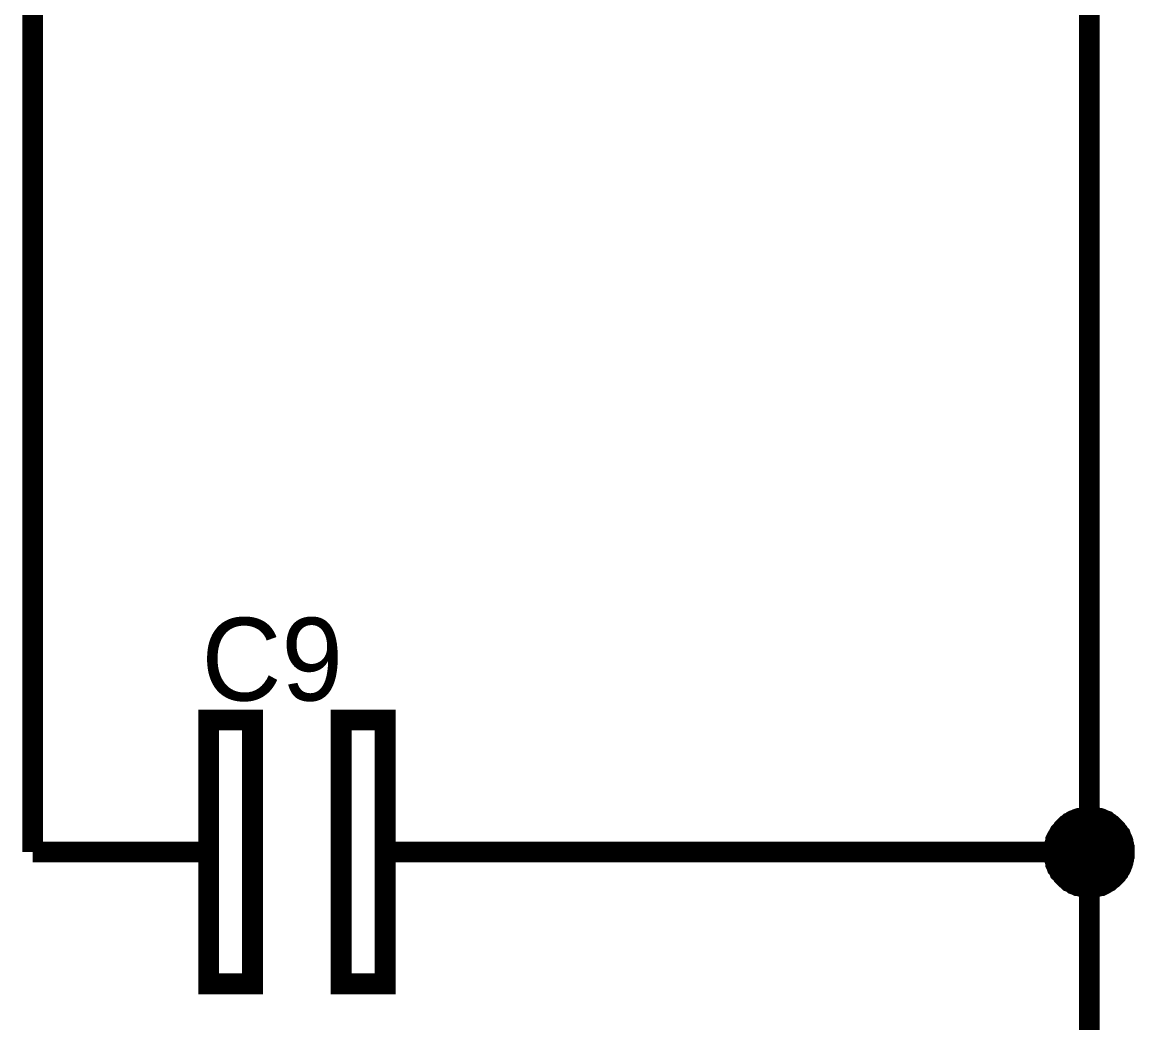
# Model space of a CAD drawing. Header units: inches. Extents: x 0 to 15, y 0 to 9.5.
# Drawn here: x 10.593 to 11.225, y 6.503 to 7.071 of the extents above; entities that cross this region are included whole.
import ezdxf

# ---------------------------------------------------------------- set-up
doc = ezdxf.new("R2010")
doc.units = ezdxf.units.IN
doc.header["$MEASUREMENT"] = 0
doc.layers.add('Sheet', color=255, linetype='Continuous')

msp = doc.modelspace()

# ---------------------------------------------------------------- linework, layer by layer
at = {"layer": 'Sheet'}
for points in [[(10.59918, 6.59991, 0.0118, 0.0118, 0), (10.59918, 7.19991, 0.0118, 0.0118, 0)], [(11.19898, 6.3998, 0.0118, 0.0118, 0), (11.19898, 7.09966, 0.0118, 0.0118, 0)], [(11.17879, 6.59991, 0.0118, 0.0118, 0), (11.17879, 6.60102, 0.0118, 0.0118, 0), (11.17879, 6.60212, 0.0118, 0.0118, 0), (11.17916, 6.60285, 0.0118, 0.0118, 0), (11.17916, 6.60395, 0.0118, 0.0118, 0), (11.17952, 6.60506, 0.0118, 0.0118, 0), (11.17989, 6.60579, 0.0118, 0.0118, 0), (11.17989, 6.60689, 0.0118, 0.0118, 0), (11.18026, 6.60763, 0.0118, 0.0118, 0), (11.18062, 6.60836, 0.0118, 0.0118, 0), (11.18136, 6.60946, 0.0118, 0.0118, 0), (11.18172, 6.6102, 0.0118, 0.0118, 0), (11.18209, 6.61093, 0.0118, 0.0118, 0), (11.18283, 6.61167, 0.0118, 0.0118, 0), (11.18356, 6.6124, 0.0118, 0.0118, 0), (11.18393, 6.61313, 0.0118, 0.0118, 0), (11.18466, 6.61387, 0.0118, 0.0118, 0), (11.1854, 6.6146, 0.0118, 0.0118, 0), (11.18613, 6.61534, 0.0118, 0.0118, 0), (11.18686, 6.6157, 0.0118, 0.0118, 0), (11.1876, 6.61644, 0.0118, 0.0118, 0), (11.1887, 6.61681, 0.0118, 0.0118, 0), (11.18943, 6.61754, 0.0118, 0.0118, 0), (11.19017, 6.61791, 0.0118, 0.0118, 0), (11.19127, 6.61827, 0.0118, 0.0118, 0), (11.192, 6.61864, 0.0118, 0.0118, 0), (11.1931, 6.61901, 0.0118, 0.0118, 0), (11.19384, 6.61901, 0.0118, 0.0118, 0), (11.19494, 6.61938, 0.0118, 0.0118, 0), (11.19604, 6.61938, 0.0118, 0.0118, 0), (11.19677, 6.61974, 0.0118, 0.0118, 0), (11.19788, 6.61974, 0.0118, 0.0118, 0), (11.19898, 6.61974, 0.0118, 0.0118, 0)], [(11.17879, 6.59991, 0.0118, 0.0118, 0), (11.17879, 6.60102, 0.0118, 0.0118, 0), (11.17879, 6.60212, 0.0118, 0.0118, 0), (11.17916, 6.60285, 0.0118, 0.0118, 0), (11.17916, 6.60395, 0.0118, 0.0118, 0), (11.17952, 6.60506, 0.0118, 0.0118, 0), (11.17989, 6.60579, 0.0118, 0.0118, 0), (11.17989, 6.60689, 0.0118, 0.0118, 0), (11.18026, 6.60763, 0.0118, 0.0118, 0), (11.18062, 6.60836, 0.0118, 0.0118, 0), (11.18136, 6.60946, 0.0118, 0.0118, 0), (11.18172, 6.6102, 0.0118, 0.0118, 0), (11.18209, 6.61093, 0.0118, 0.0118, 0), (11.18283, 6.61167, 0.0118, 0.0118, 0), (11.18356, 6.6124, 0.0118, 0.0118, 0), (11.18393, 6.61313, 0.0118, 0.0118, 0), (11.18466, 6.61387, 0.0118, 0.0118, 0), (11.1854, 6.6146, 0.0118, 0.0118, 0), (11.18613, 6.61534, 0.0118, 0.0118, 0), (11.18686, 6.6157, 0.0118, 0.0118, 0), (11.1876, 6.61644, 0.0118, 0.0118, 0), (11.1887, 6.61681, 0.0118, 0.0118, 0), (11.18943, 6.61754, 0.0118, 0.0118, 0), (11.19017, 6.61791, 0.0118, 0.0118, 0), (11.19127, 6.61827, 0.0118, 0.0118, 0), (11.192, 6.61864, 0.0118, 0.0118, 0), (11.1931, 6.61901, 0.0118, 0.0118, 0), (11.19384, 6.61901, 0.0118, 0.0118, 0), (11.19494, 6.61938, 0.0118, 0.0118, 0), (11.19604, 6.61938, 0.0118, 0.0118, 0), (11.19677, 6.61974, 0.0118, 0.0118, 0), (11.19788, 6.61974, 0.0118, 0.0118, 0), (11.19898, 6.61974, 0.0118, 0.0118, 0)], [(11.19898, 6.61974, 0.0118, 0.0118, 0), (11.19898, 6.61974, 0.0118, 0.0118, 0)], [(11.19898, 6.61974, 0.0118, 0.0118, 0), (11.20008, 6.61974, 0.0118, 0.0118, 0), (11.20118, 6.61974, 0.0118, 0.0118, 0), (11.20191, 6.61938, 0.0118, 0.0118, 0), (11.20301, 6.61938, 0.0118, 0.0118, 0), (11.20412, 6.61901, 0.0118, 0.0118, 0), (11.20485, 6.61901, 0.0118, 0.0118, 0), (11.20595, 6.61864, 0.0118, 0.0118, 0), (11.20669, 6.61827, 0.0118, 0.0118, 0), (11.20742, 6.61791, 0.0118, 0.0118, 0), (11.20852, 6.61754, 0.0118, 0.0118, 0), (11.20926, 6.61681, 0.0118, 0.0118, 0), (11.20999, 6.61644, 0.0118, 0.0118, 0), (11.21072, 6.6157, 0.0118, 0.0118, 0), (11.21146, 6.61534, 0.0118, 0.0118, 0), (11.21219, 6.6146, 0.0118, 0.0118, 0), (11.21293, 6.61387, 0.0118, 0.0118, 0), (11.21366, 6.61313, 0.0118, 0.0118, 0), (11.21439, 6.6124, 0.0118, 0.0118, 0), (11.21476, 6.61167, 0.0118, 0.0118, 0), (11.2155, 6.61093, 0.0118, 0.0118, 0), (11.21586, 6.6102, 0.0118, 0.0118, 0), (11.2166, 6.60946, 0.0118, 0.0118, 0), (11.21696, 6.60836, 0.0118, 0.0118, 0), (11.21733, 6.60763, 0.0118, 0.0118, 0), (11.2177, 6.60689, 0.0118, 0.0118, 0), (11.21806, 6.60579, 0.0118, 0.0118, 0), (11.21806, 6.60506, 0.0118, 0.0118, 0), (11.21843, 6.60395, 0.0118, 0.0118, 0), (11.21843, 6.60285, 0.0118, 0.0118, 0), (11.2188, 6.60212, 0.0118, 0.0118, 0), (11.2188, 6.60102, 0.0118, 0.0118, 0), (11.2188, 6.59991, 0.0118, 0.0118, 0)], [(11.19898, 6.61974, 0.0118, 0.0118, 0), (11.19898, 6.61974, 0.0118, 0.0118, 0)], [(11.19898, 6.61974, 0.0118, 0.0118, 0), (11.20008, 6.61974, 0.0118, 0.0118, 0), (11.20118, 6.61974, 0.0118, 0.0118, 0), (11.20191, 6.61938, 0.0118, 0.0118, 0), (11.20301, 6.61938, 0.0118, 0.0118, 0), (11.20412, 6.61901, 0.0118, 0.0118, 0), (11.20485, 6.61901, 0.0118, 0.0118, 0), (11.20595, 6.61864, 0.0118, 0.0118, 0), (11.20669, 6.61827, 0.0118, 0.0118, 0), (11.20742, 6.61791, 0.0118, 0.0118, 0), (11.20852, 6.61754, 0.0118, 0.0118, 0), (11.20926, 6.61681, 0.0118, 0.0118, 0), (11.20999, 6.61644, 0.0118, 0.0118, 0), (11.21072, 6.6157, 0.0118, 0.0118, 0), (11.21146, 6.61534, 0.0118, 0.0118, 0), (11.21219, 6.6146, 0.0118, 0.0118, 0), (11.21293, 6.61387, 0.0118, 0.0118, 0), (11.21366, 6.61313, 0.0118, 0.0118, 0), (11.21439, 6.6124, 0.0118, 0.0118, 0), (11.21476, 6.61167, 0.0118, 0.0118, 0), (11.2155, 6.61093, 0.0118, 0.0118, 0), (11.21586, 6.6102, 0.0118, 0.0118, 0), (11.2166, 6.60946, 0.0118, 0.0118, 0), (11.21696, 6.60836, 0.0118, 0.0118, 0), (11.21733, 6.60763, 0.0118, 0.0118, 0), (11.2177, 6.60689, 0.0118, 0.0118, 0), (11.21806, 6.60579, 0.0118, 0.0118, 0), (11.21806, 6.60506, 0.0118, 0.0118, 0), (11.21843, 6.60395, 0.0118, 0.0118, 0), (11.21843, 6.60285, 0.0118, 0.0118, 0), (11.2188, 6.60212, 0.0118, 0.0118, 0), (11.2188, 6.60102, 0.0118, 0.0118, 0), (11.2188, 6.59991, 0.0118, 0.0118, 0)], [(11.17879, 6.59991, 0.0039, 0.0039, 0), (11.17879, 6.60102, 0.0039, 0.0039, 0), (11.17879, 6.60212, 0.0039, 0.0039, 0), (11.17916, 6.60285, 0.0039, 0.0039, 0), (11.17916, 6.60395, 0.0039, 0.0039, 0), (11.17952, 6.60506, 0.0039, 0.0039, 0), (11.17989, 6.60579, 0.0039, 0.0039, 0), (11.17989, 6.60689, 0.0039, 0.0039, 0), (11.18026, 6.60763, 0.0039, 0.0039, 0), (11.18062, 6.60836, 0.0039, 0.0039, 0), (11.18136, 6.60946, 0.0039, 0.0039, 0), (11.18172, 6.6102, 0.0039, 0.0039, 0), (11.18209, 6.61093, 0.0039, 0.0039, 0), (11.18283, 6.61167, 0.0039, 0.0039, 0), (11.18356, 6.6124, 0.0039, 0.0039, 0), (11.18393, 6.61313, 0.0039, 0.0039, 0), (11.18466, 6.61387, 0.0039, 0.0039, 0), (11.1854, 6.6146, 0.0039, 0.0039, 0), (11.18613, 6.61534, 0.0039, 0.0039, 0), (11.18686, 6.6157, 0.0039, 0.0039, 0), (11.1876, 6.61644, 0.0039, 0.0039, 0), (11.1887, 6.61681, 0.0039, 0.0039, 0), (11.18943, 6.61754, 0.0039, 0.0039, 0), (11.19017, 6.61791, 0.0039, 0.0039, 0), (11.19127, 6.61827, 0.0039, 0.0039, 0), (11.192, 6.61864, 0.0039, 0.0039, 0), (11.1931, 6.61901, 0.0039, 0.0039, 0), (11.19384, 6.61901, 0.0039, 0.0039, 0), (11.19494, 6.61938, 0.0039, 0.0039, 0), (11.19604, 6.61938, 0.0039, 0.0039, 0), (11.19677, 6.61974, 0.0039, 0.0039, 0), (11.19788, 6.61974, 0.0039, 0.0039, 0), (11.19898, 6.61974, 0.0039, 0.0039, 0)], [(11.17879, 6.59991, 0.0039, 0.0039, 0), (11.17879, 6.60102, 0.0039, 0.0039, 0), (11.17879, 6.60212, 0.0039, 0.0039, 0), (11.17916, 6.60285, 0.0039, 0.0039, 0), (11.17916, 6.60395, 0.0039, 0.0039, 0), (11.17952, 6.60506, 0.0039, 0.0039, 0), (11.17989, 6.60579, 0.0039, 0.0039, 0), (11.17989, 6.60689, 0.0039, 0.0039, 0), (11.18026, 6.60763, 0.0039, 0.0039, 0), (11.18062, 6.60836, 0.0039, 0.0039, 0), (11.18136, 6.60946, 0.0039, 0.0039, 0), (11.18172, 6.6102, 0.0039, 0.0039, 0), (11.18209, 6.61093, 0.0039, 0.0039, 0), (11.18283, 6.61167, 0.0039, 0.0039, 0), (11.18356, 6.6124, 0.0039, 0.0039, 0), (11.18393, 6.61313, 0.0039, 0.0039, 0), (11.18466, 6.61387, 0.0039, 0.0039, 0), (11.1854, 6.6146, 0.0039, 0.0039, 0), (11.18613, 6.61534, 0.0039, 0.0039, 0), (11.18686, 6.6157, 0.0039, 0.0039, 0), (11.1876, 6.61644, 0.0039, 0.0039, 0), (11.1887, 6.61681, 0.0039, 0.0039, 0), (11.18943, 6.61754, 0.0039, 0.0039, 0), (11.19017, 6.61791, 0.0039, 0.0039, 0), (11.19127, 6.61827, 0.0039, 0.0039, 0), (11.192, 6.61864, 0.0039, 0.0039, 0), (11.1931, 6.61901, 0.0039, 0.0039, 0), (11.19384, 6.61901, 0.0039, 0.0039, 0), (11.19494, 6.61938, 0.0039, 0.0039, 0), (11.19604, 6.61938, 0.0039, 0.0039, 0), (11.19677, 6.61974, 0.0039, 0.0039, 0), (11.19788, 6.61974, 0.0039, 0.0039, 0), (11.19898, 6.61974, 0.0039, 0.0039, 0)], [(11.19898, 6.61974, 0.0039, 0.0039, 0), (11.19898, 6.61974, 0.0039, 0.0039, 0)], [(11.19898, 6.61974, 0.0039, 0.0039, 0), (11.20008, 6.61974, 0.0039, 0.0039, 0), (11.20118, 6.61974, 0.0039, 0.0039, 0), (11.20191, 6.61938, 0.0039, 0.0039, 0), (11.20301, 6.61938, 0.0039, 0.0039, 0), (11.20412, 6.61901, 0.0039, 0.0039, 0), (11.20485, 6.61901, 0.0039, 0.0039, 0), (11.20595, 6.61864, 0.0039, 0.0039, 0), (11.20669, 6.61827, 0.0039, 0.0039, 0), (11.20742, 6.61791, 0.0039, 0.0039, 0), (11.20852, 6.61754, 0.0039, 0.0039, 0), (11.20926, 6.61681, 0.0039, 0.0039, 0), (11.20999, 6.61644, 0.0039, 0.0039, 0), (11.21072, 6.6157, 0.0039, 0.0039, 0), (11.21146, 6.61534, 0.0039, 0.0039, 0), (11.21219, 6.6146, 0.0039, 0.0039, 0), (11.21293, 6.61387, 0.0039, 0.0039, 0), (11.21366, 6.61313, 0.0039, 0.0039, 0), (11.21439, 6.6124, 0.0039, 0.0039, 0), (11.21476, 6.61167, 0.0039, 0.0039, 0), (11.2155, 6.61093, 0.0039, 0.0039, 0), (11.21586, 6.6102, 0.0039, 0.0039, 0), (11.2166, 6.60946, 0.0039, 0.0039, 0), (11.21696, 6.60836, 0.0039, 0.0039, 0), (11.21733, 6.60763, 0.0039, 0.0039, 0), (11.2177, 6.60689, 0.0039, 0.0039, 0), (11.21806, 6.60579, 0.0039, 0.0039, 0), (11.21806, 6.60506, 0.0039, 0.0039, 0), (11.21843, 6.60395, 0.0039, 0.0039, 0), (11.21843, 6.60285, 0.0039, 0.0039, 0), (11.2188, 6.60212, 0.0039, 0.0039, 0), (11.2188, 6.60102, 0.0039, 0.0039, 0), (11.2188, 6.59991, 0.0039, 0.0039, 0)], [(11.19898, 6.61974, 0.0039, 0.0039, 0), (11.19898, 6.61974, 0.0039, 0.0039, 0)], [(11.19898, 6.61974, 0.0039, 0.0039, 0), (11.20008, 6.61974, 0.0039, 0.0039, 0), (11.20118, 6.61974, 0.0039, 0.0039, 0), (11.20191, 6.61938, 0.0039, 0.0039, 0), (11.20301, 6.61938, 0.0039, 0.0039, 0), (11.20412, 6.61901, 0.0039, 0.0039, 0), (11.20485, 6.61901, 0.0039, 0.0039, 0), (11.20595, 6.61864, 0.0039, 0.0039, 0), (11.20669, 6.61827, 0.0039, 0.0039, 0), (11.20742, 6.61791, 0.0039, 0.0039, 0), (11.20852, 6.61754, 0.0039, 0.0039, 0), (11.20926, 6.61681, 0.0039, 0.0039, 0), (11.20999, 6.61644, 0.0039, 0.0039, 0), (11.21072, 6.6157, 0.0039, 0.0039, 0), (11.21146, 6.61534, 0.0039, 0.0039, 0), (11.21219, 6.6146, 0.0039, 0.0039, 0), (11.21293, 6.61387, 0.0039, 0.0039, 0), (11.21366, 6.61313, 0.0039, 0.0039, 0), (11.21439, 6.6124, 0.0039, 0.0039, 0), (11.21476, 6.61167, 0.0039, 0.0039, 0), (11.2155, 6.61093, 0.0039, 0.0039, 0), (11.21586, 6.6102, 0.0039, 0.0039, 0), (11.2166, 6.60946, 0.0039, 0.0039, 0), (11.21696, 6.60836, 0.0039, 0.0039, 0), (11.21733, 6.60763, 0.0039, 0.0039, 0), (11.2177, 6.60689, 0.0039, 0.0039, 0), (11.21806, 6.60579, 0.0039, 0.0039, 0), (11.21806, 6.60506, 0.0039, 0.0039, 0), (11.21843, 6.60395, 0.0039, 0.0039, 0), (11.21843, 6.60285, 0.0039, 0.0039, 0), (11.2188, 6.60212, 0.0039, 0.0039, 0), (11.2188, 6.60102, 0.0039, 0.0039, 0), (11.2188, 6.59991, 0.0039, 0.0039, 0)], [(10.69903, 6.59991, 0.0118, 0.0118, 0), (10.59918, 6.59991, 0.0118, 0.0118, 0)], [(10.79924, 6.59991, 0.0118, 0.0118, 0), (10.89908, 6.59991, 0.0118, 0.0118, 0)], [(10.89908, 6.59991, 0.0118, 0.0118, 0), (11.19898, 6.59991, 0.0118, 0.0118, 0)], [(11.19898, 6.57972, 0.0118, 0.0118, 0), (11.19788, 6.57972, 0.0118, 0.0118, 0), (11.19677, 6.57972, 0.0118, 0.0118, 0), (11.19604, 6.58009, 0.0118, 0.0118, 0), (11.19494, 6.58009, 0.0118, 0.0118, 0), (11.19384, 6.58045, 0.0118, 0.0118, 0), (11.1931, 6.58082, 0.0118, 0.0118, 0), (11.192, 6.58082, 0.0118, 0.0118, 0), (11.19127, 6.58119, 0.0118, 0.0118, 0), (11.19017, 6.58156, 0.0118, 0.0118, 0), (11.18943, 6.58229, 0.0118, 0.0118, 0), (11.1887, 6.58266, 0.0118, 0.0118, 0), (11.1876, 6.58302, 0.0118, 0.0118, 0), (11.18686, 6.58376, 0.0118, 0.0118, 0), (11.18613, 6.58449, 0.0118, 0.0118, 0), (11.1854, 6.58486, 0.0118, 0.0118, 0), (11.18466, 6.58559, 0.0118, 0.0118, 0), (11.18393, 6.58633, 0.0118, 0.0118, 0), (11.18356, 6.58706, 0.0118, 0.0118, 0), (11.18283, 6.5878, 0.0118, 0.0118, 0), (11.18209, 6.58853, 0.0118, 0.0118, 0), (11.18172, 6.58963, 0.0118, 0.0118, 0), (11.18136, 6.59037, 0.0118, 0.0118, 0), (11.18062, 6.5911, 0.0118, 0.0118, 0), (11.18026, 6.5922, 0.0118, 0.0118, 0), (11.17989, 6.59294, 0.0118, 0.0118, 0), (11.17989, 6.59404, 0.0118, 0.0118, 0), (11.17952, 6.59477, 0.0118, 0.0118, 0), (11.17916, 6.59588, 0.0118, 0.0118, 0), (11.17916, 6.59698, 0.0118, 0.0118, 0), (11.17879, 6.59771, 0.0118, 0.0118, 0), (11.17879, 6.59881, 0.0118, 0.0118, 0), (11.17879, 6.59991, 0.0118, 0.0118, 0)], [(11.17879, 6.59991, 0.0118, 0.0118, 0), (11.17879, 6.59991, 0.0118, 0.0118, 0)], [(11.19898, 6.57972, 0.0118, 0.0118, 0), (11.19788, 6.57972, 0.0118, 0.0118, 0), (11.19677, 6.57972, 0.0118, 0.0118, 0), (11.19604, 6.58009, 0.0118, 0.0118, 0), (11.19494, 6.58009, 0.0118, 0.0118, 0), (11.19384, 6.58045, 0.0118, 0.0118, 0), (11.1931, 6.58082, 0.0118, 0.0118, 0), (11.192, 6.58082, 0.0118, 0.0118, 0), (11.19127, 6.58119, 0.0118, 0.0118, 0), (11.19017, 6.58156, 0.0118, 0.0118, 0), (11.18943, 6.58229, 0.0118, 0.0118, 0), (11.1887, 6.58266, 0.0118, 0.0118, 0), (11.1876, 6.58302, 0.0118, 0.0118, 0), (11.18686, 6.58376, 0.0118, 0.0118, 0), (11.18613, 6.58449, 0.0118, 0.0118, 0), (11.1854, 6.58486, 0.0118, 0.0118, 0), (11.18466, 6.58559, 0.0118, 0.0118, 0), (11.18393, 6.58633, 0.0118, 0.0118, 0), (11.18356, 6.58706, 0.0118, 0.0118, 0), (11.18283, 6.5878, 0.0118, 0.0118, 0), (11.18209, 6.58853, 0.0118, 0.0118, 0), (11.18172, 6.58963, 0.0118, 0.0118, 0), (11.18136, 6.59037, 0.0118, 0.0118, 0), (11.18062, 6.5911, 0.0118, 0.0118, 0), (11.18026, 6.5922, 0.0118, 0.0118, 0), (11.17989, 6.59294, 0.0118, 0.0118, 0), (11.17989, 6.59404, 0.0118, 0.0118, 0), (11.17952, 6.59477, 0.0118, 0.0118, 0), (11.17916, 6.59588, 0.0118, 0.0118, 0), (11.17916, 6.59698, 0.0118, 0.0118, 0), (11.17879, 6.59771, 0.0118, 0.0118, 0), (11.17879, 6.59881, 0.0118, 0.0118, 0), (11.17879, 6.59991, 0.0118, 0.0118, 0)], [(11.17879, 6.59991, 0.0118, 0.0118, 0), (11.17879, 6.59991, 0.0118, 0.0118, 0)], [(11.2188, 6.59991, 0.0118, 0.0118, 0), (11.2188, 6.59881, 0.0118, 0.0118, 0), (11.2188, 6.59771, 0.0118, 0.0118, 0), (11.21843, 6.59698, 0.0118, 0.0118, 0), (11.21843, 6.59588, 0.0118, 0.0118, 0), (11.21806, 6.59477, 0.0118, 0.0118, 0), (11.21806, 6.59404, 0.0118, 0.0118, 0), (11.2177, 6.59294, 0.0118, 0.0118, 0), (11.21733, 6.5922, 0.0118, 0.0118, 0), (11.21696, 6.5911, 0.0118, 0.0118, 0), (11.2166, 6.59037, 0.0118, 0.0118, 0), (11.21586, 6.58963, 0.0118, 0.0118, 0), (11.2155, 6.58853, 0.0118, 0.0118, 0), (11.21476, 6.5878, 0.0118, 0.0118, 0), (11.21439, 6.58706, 0.0118, 0.0118, 0), (11.21366, 6.58633, 0.0118, 0.0118, 0), (11.21293, 6.58559, 0.0118, 0.0118, 0), (11.21219, 6.58486, 0.0118, 0.0118, 0), (11.21146, 6.58449, 0.0118, 0.0118, 0), (11.21072, 6.58376, 0.0118, 0.0118, 0), (11.20999, 6.58302, 0.0118, 0.0118, 0), (11.20926, 6.58266, 0.0118, 0.0118, 0), (11.20852, 6.58229, 0.0118, 0.0118, 0), (11.20742, 6.58156, 0.0118, 0.0118, 0), (11.20669, 6.58119, 0.0118, 0.0118, 0), (11.20595, 6.58082, 0.0118, 0.0118, 0), (11.20485, 6.58082, 0.0118, 0.0118, 0), (11.20412, 6.58045, 0.0118, 0.0118, 0), (11.20301, 6.58009, 0.0118, 0.0118, 0), (11.20191, 6.58009, 0.0118, 0.0118, 0), (11.20118, 6.57972, 0.0118, 0.0118, 0), (11.20008, 6.57972, 0.0118, 0.0118, 0), (11.19898, 6.57972, 0.0118, 0.0118, 0)], [(11.2188, 6.59991, 0.0118, 0.0118, 0), (11.2188, 6.59881, 0.0118, 0.0118, 0), (11.2188, 6.59771, 0.0118, 0.0118, 0), (11.21843, 6.59698, 0.0118, 0.0118, 0), (11.21843, 6.59588, 0.0118, 0.0118, 0), (11.21806, 6.59477, 0.0118, 0.0118, 0), (11.21806, 6.59404, 0.0118, 0.0118, 0), (11.2177, 6.59294, 0.0118, 0.0118, 0), (11.21733, 6.5922, 0.0118, 0.0118, 0), (11.21696, 6.5911, 0.0118, 0.0118, 0), (11.2166, 6.59037, 0.0118, 0.0118, 0), (11.21586, 6.58963, 0.0118, 0.0118, 0), (11.2155, 6.58853, 0.0118, 0.0118, 0), (11.21476, 6.5878, 0.0118, 0.0118, 0), (11.21439, 6.58706, 0.0118, 0.0118, 0), (11.21366, 6.58633, 0.0118, 0.0118, 0), (11.21293, 6.58559, 0.0118, 0.0118, 0), (11.21219, 6.58486, 0.0118, 0.0118, 0), (11.21146, 6.58449, 0.0118, 0.0118, 0), (11.21072, 6.58376, 0.0118, 0.0118, 0), (11.20999, 6.58302, 0.0118, 0.0118, 0), (11.20926, 6.58266, 0.0118, 0.0118, 0), (11.20852, 6.58229, 0.0118, 0.0118, 0), (11.20742, 6.58156, 0.0118, 0.0118, 0), (11.20669, 6.58119, 0.0118, 0.0118, 0), (11.20595, 6.58082, 0.0118, 0.0118, 0), (11.20485, 6.58082, 0.0118, 0.0118, 0), (11.20412, 6.58045, 0.0118, 0.0118, 0), (11.20301, 6.58009, 0.0118, 0.0118, 0), (11.20191, 6.58009, 0.0118, 0.0118, 0), (11.20118, 6.57972, 0.0118, 0.0118, 0), (11.20008, 6.57972, 0.0118, 0.0118, 0), (11.19898, 6.57972, 0.0118, 0.0118, 0)], [(11.2188, 6.59991, 0.0118, 0.0118, 0), (11.2188, 6.59991, 0.0118, 0.0118, 0), (11.2188, 6.59991, 0.0118, 0.0118, 0), (11.2188, 6.59991, 0.0118, 0.0118, 0), (11.2188, 6.59991, 0.0118, 0.0118, 0), (11.2188, 6.59991, 0.0118, 0.0118, 0), (11.2188, 6.59991, 0.0118, 0.0118, 0), (11.2188, 6.59991, 0.0118, 0.0118, 0), (11.2188, 6.59991, 0.0118, 0.0118, 0), (11.2188, 6.59991, 0.0118, 0.0118, 0), (11.2188, 6.59991, 0.0118, 0.0118, 0), (11.2188, 6.59991, 0.0118, 0.0118, 0), (11.2188, 6.59991, 0.0118, 0.0118, 0), (11.2188, 6.59991, 0.0118, 0.0118, 0), (11.2188, 6.59991, 0.0118, 0.0118, 0), (11.2188, 6.59991, 0.0118, 0.0118, 0), (11.2188, 6.59991, 0.0118, 0.0118, 0), (11.2188, 6.59991, 0.0118, 0.0118, 0), (11.2188, 6.59991, 0.0118, 0.0118, 0), (11.2188, 6.59991, 0.0118, 0.0118, 0), (11.2188, 6.59991, 0.0118, 0.0118, 0), (11.2188, 6.59991, 0.0118, 0.0118, 0), (11.2188, 6.59991, 0.0118, 0.0118, 0), (11.2188, 6.59991, 0.0118, 0.0118, 0), (11.2188, 6.59991, 0.0118, 0.0118, 0), (11.2188, 6.59991, 0.0118, 0.0118, 0), (11.2188, 6.59991, 0.0118, 0.0118, 0), (11.2188, 6.59991, 0.0118, 0.0118, 0), (11.2188, 6.59991, 0.0118, 0.0118, 0), (11.2188, 6.59991, 0.0118, 0.0118, 0), (11.2188, 6.59991, 0.0118, 0.0118, 0), (11.2188, 6.59991, 0.0118, 0.0118, 0), (11.2188, 6.59991, 0.0118, 0.0118, 0)], [(11.2188, 6.59991, 0.0118, 0.0118, 0), (11.2188, 6.59991, 0.0118, 0.0118, 0)], [(11.2188, 6.59991, 0.0118, 0.0118, 0), (11.2188, 6.59991, 0.0118, 0.0118, 0), (11.2188, 6.59991, 0.0118, 0.0118, 0), (11.2188, 6.59991, 0.0118, 0.0118, 0), (11.2188, 6.59991, 0.0118, 0.0118, 0), (11.2188, 6.59991, 0.0118, 0.0118, 0), (11.2188, 6.59991, 0.0118, 0.0118, 0), (11.2188, 6.59991, 0.0118, 0.0118, 0), (11.2188, 6.59991, 0.0118, 0.0118, 0), (11.2188, 6.59991, 0.0118, 0.0118, 0), (11.2188, 6.59991, 0.0118, 0.0118, 0), (11.2188, 6.59991, 0.0118, 0.0118, 0), (11.2188, 6.59991, 0.0118, 0.0118, 0), (11.2188, 6.59991, 0.0118, 0.0118, 0), (11.2188, 6.59991, 0.0118, 0.0118, 0), (11.2188, 6.59991, 0.0118, 0.0118, 0), (11.2188, 6.59991, 0.0118, 0.0118, 0), (11.2188, 6.59991, 0.0118, 0.0118, 0), (11.2188, 6.59991, 0.0118, 0.0118, 0), (11.2188, 6.59991, 0.0118, 0.0118, 0), (11.2188, 6.59991, 0.0118, 0.0118, 0), (11.2188, 6.59991, 0.0118, 0.0118, 0), (11.2188, 6.59991, 0.0118, 0.0118, 0), (11.2188, 6.59991, 0.0118, 0.0118, 0), (11.2188, 6.59991, 0.0118, 0.0118, 0), (11.2188, 6.59991, 0.0118, 0.0118, 0), (11.2188, 6.59991, 0.0118, 0.0118, 0), (11.2188, 6.59991, 0.0118, 0.0118, 0), (11.2188, 6.59991, 0.0118, 0.0118, 0), (11.2188, 6.59991, 0.0118, 0.0118, 0), (11.2188, 6.59991, 0.0118, 0.0118, 0), (11.2188, 6.59991, 0.0118, 0.0118, 0), (11.2188, 6.59991, 0.0118, 0.0118, 0)], [(11.2188, 6.59991, 0.0118, 0.0118, 0), (11.2188, 6.59991, 0.0118, 0.0118, 0)], [(11.19898, 6.57972, 0.0039, 0.0039, 0), (11.19788, 6.57972, 0.0039, 0.0039, 0), (11.19677, 6.57972, 0.0039, 0.0039, 0), (11.19604, 6.58009, 0.0039, 0.0039, 0), (11.19494, 6.58009, 0.0039, 0.0039, 0), (11.19384, 6.58045, 0.0039, 0.0039, 0), (11.1931, 6.58082, 0.0039, 0.0039, 0), (11.192, 6.58082, 0.0039, 0.0039, 0), (11.19127, 6.58119, 0.0039, 0.0039, 0), (11.19017, 6.58156, 0.0039, 0.0039, 0), (11.18943, 6.58229, 0.0039, 0.0039, 0), (11.1887, 6.58266, 0.0039, 0.0039, 0), (11.1876, 6.58302, 0.0039, 0.0039, 0), (11.18686, 6.58376, 0.0039, 0.0039, 0), (11.18613, 6.58449, 0.0039, 0.0039, 0), (11.1854, 6.58486, 0.0039, 0.0039, 0), (11.18466, 6.58559, 0.0039, 0.0039, 0), (11.18393, 6.58633, 0.0039, 0.0039, 0), (11.18356, 6.58706, 0.0039, 0.0039, 0), (11.18283, 6.5878, 0.0039, 0.0039, 0), (11.18209, 6.58853, 0.0039, 0.0039, 0), (11.18172, 6.58963, 0.0039, 0.0039, 0), (11.18136, 6.59037, 0.0039, 0.0039, 0), (11.18062, 6.5911, 0.0039, 0.0039, 0), (11.18026, 6.5922, 0.0039, 0.0039, 0), (11.17989, 6.59294, 0.0039, 0.0039, 0), (11.17989, 6.59404, 0.0039, 0.0039, 0), (11.17952, 6.59477, 0.0039, 0.0039, 0), (11.17916, 6.59588, 0.0039, 0.0039, 0), (11.17916, 6.59698, 0.0039, 0.0039, 0), (11.17879, 6.59771, 0.0039, 0.0039, 0), (11.17879, 6.59881, 0.0039, 0.0039, 0), (11.17879, 6.59991, 0.0039, 0.0039, 0)], [(11.17879, 6.59991, 0.0039, 0.0039, 0), (11.17879, 6.59991, 0.0039, 0.0039, 0)], [(11.19898, 6.57972, 0.0039, 0.0039, 0), (11.19788, 6.57972, 0.0039, 0.0039, 0), (11.19677, 6.57972, 0.0039, 0.0039, 0), (11.19604, 6.58009, 0.0039, 0.0039, 0), (11.19494, 6.58009, 0.0039, 0.0039, 0), (11.19384, 6.58045, 0.0039, 0.0039, 0), (11.1931, 6.58082, 0.0039, 0.0039, 0), (11.192, 6.58082, 0.0039, 0.0039, 0), (11.19127, 6.58119, 0.0039, 0.0039, 0), (11.19017, 6.58156, 0.0039, 0.0039, 0), (11.18943, 6.58229, 0.0039, 0.0039, 0), (11.1887, 6.58266, 0.0039, 0.0039, 0), (11.1876, 6.58302, 0.0039, 0.0039, 0), (11.18686, 6.58376, 0.0039, 0.0039, 0), (11.18613, 6.58449, 0.0039, 0.0039, 0), (11.1854, 6.58486, 0.0039, 0.0039, 0), (11.18466, 6.58559, 0.0039, 0.0039, 0), (11.18393, 6.58633, 0.0039, 0.0039, 0), (11.18356, 6.58706, 0.0039, 0.0039, 0), (11.18283, 6.5878, 0.0039, 0.0039, 0), (11.18209, 6.58853, 0.0039, 0.0039, 0), (11.18172, 6.58963, 0.0039, 0.0039, 0), (11.18136, 6.59037, 0.0039, 0.0039, 0), (11.18062, 6.5911, 0.0039, 0.0039, 0), (11.18026, 6.5922, 0.0039, 0.0039, 0), (11.17989, 6.59294, 0.0039, 0.0039, 0), (11.17989, 6.59404, 0.0039, 0.0039, 0), (11.17952, 6.59477, 0.0039, 0.0039, 0), (11.17916, 6.59588, 0.0039, 0.0039, 0), (11.17916, 6.59698, 0.0039, 0.0039, 0), (11.17879, 6.59771, 0.0039, 0.0039, 0), (11.17879, 6.59881, 0.0039, 0.0039, 0), (11.17879, 6.59991, 0.0039, 0.0039, 0)], [(11.17879, 6.59991, 0.0039, 0.0039, 0), (11.17879, 6.59991, 0.0039, 0.0039, 0)], [(11.2188, 6.59991, 0.0039, 0.0039, 0), (11.2188, 6.59881, 0.0039, 0.0039, 0), (11.2188, 6.59771, 0.0039, 0.0039, 0), (11.21843, 6.59698, 0.0039, 0.0039, 0), (11.21843, 6.59588, 0.0039, 0.0039, 0), (11.21806, 6.59477, 0.0039, 0.0039, 0), (11.21806, 6.59404, 0.0039, 0.0039, 0), (11.2177, 6.59294, 0.0039, 0.0039, 0), (11.21733, 6.5922, 0.0039, 0.0039, 0), (11.21696, 6.5911, 0.0039, 0.0039, 0), (11.2166, 6.59037, 0.0039, 0.0039, 0), (11.21586, 6.58963, 0.0039, 0.0039, 0), (11.2155, 6.58853, 0.0039, 0.0039, 0), (11.21476, 6.5878, 0.0039, 0.0039, 0), (11.21439, 6.58706, 0.0039, 0.0039, 0), (11.21366, 6.58633, 0.0039, 0.0039, 0), (11.21293, 6.58559, 0.0039, 0.0039, 0), (11.21219, 6.58486, 0.0039, 0.0039, 0), (11.21146, 6.58449, 0.0039, 0.0039, 0), (11.21072, 6.58376, 0.0039, 0.0039, 0), (11.20999, 6.58302, 0.0039, 0.0039, 0), (11.20926, 6.58266, 0.0039, 0.0039, 0), (11.20852, 6.58229, 0.0039, 0.0039, 0), (11.20742, 6.58156, 0.0039, 0.0039, 0), (11.20669, 6.58119, 0.0039, 0.0039, 0), (11.20595, 6.58082, 0.0039, 0.0039, 0), (11.20485, 6.58082, 0.0039, 0.0039, 0), (11.20412, 6.58045, 0.0039, 0.0039, 0), (11.20301, 6.58009, 0.0039, 0.0039, 0), (11.20191, 6.58009, 0.0039, 0.0039, 0), (11.20118, 6.57972, 0.0039, 0.0039, 0), (11.20008, 6.57972, 0.0039, 0.0039, 0), (11.19898, 6.57972, 0.0039, 0.0039, 0)], [(11.2188, 6.59991, 0.0039, 0.0039, 0), (11.2188, 6.59881, 0.0039, 0.0039, 0), (11.2188, 6.59771, 0.0039, 0.0039, 0), (11.21843, 6.59698, 0.0039, 0.0039, 0), (11.21843, 6.59588, 0.0039, 0.0039, 0), (11.21806, 6.59477, 0.0039, 0.0039, 0), (11.21806, 6.59404, 0.0039, 0.0039, 0), (11.2177, 6.59294, 0.0039, 0.0039, 0), (11.21733, 6.5922, 0.0039, 0.0039, 0), (11.21696, 6.5911, 0.0039, 0.0039, 0), (11.2166, 6.59037, 0.0039, 0.0039, 0), (11.21586, 6.58963, 0.0039, 0.0039, 0), (11.2155, 6.58853, 0.0039, 0.0039, 0), (11.21476, 6.5878, 0.0039, 0.0039, 0), (11.21439, 6.58706, 0.0039, 0.0039, 0), (11.21366, 6.58633, 0.0039, 0.0039, 0), (11.21293, 6.58559, 0.0039, 0.0039, 0), (11.21219, 6.58486, 0.0039, 0.0039, 0), (11.21146, 6.58449, 0.0039, 0.0039, 0), (11.21072, 6.58376, 0.0039, 0.0039, 0), (11.20999, 6.58302, 0.0039, 0.0039, 0), (11.20926, 6.58266, 0.0039, 0.0039, 0), (11.20852, 6.58229, 0.0039, 0.0039, 0), (11.20742, 6.58156, 0.0039, 0.0039, 0), (11.20669, 6.58119, 0.0039, 0.0039, 0), (11.20595, 6.58082, 0.0039, 0.0039, 0), (11.20485, 6.58082, 0.0039, 0.0039, 0), (11.20412, 6.58045, 0.0039, 0.0039, 0), (11.20301, 6.58009, 0.0039, 0.0039, 0), (11.20191, 6.58009, 0.0039, 0.0039, 0), (11.20118, 6.57972, 0.0039, 0.0039, 0), (11.20008, 6.57972, 0.0039, 0.0039, 0), (11.19898, 6.57972, 0.0039, 0.0039, 0)], [(11.2188, 6.59991, 0.0039, 0.0039, 0), (11.2188, 6.59991, 0.0039, 0.0039, 0), (11.2188, 6.59991, 0.0039, 0.0039, 0), (11.2188, 6.59991, 0.0039, 0.0039, 0), (11.2188, 6.59991, 0.0039, 0.0039, 0), (11.2188, 6.59991, 0.0039, 0.0039, 0), (11.2188, 6.59991, 0.0039, 0.0039, 0), (11.2188, 6.59991, 0.0039, 0.0039, 0), (11.2188, 6.59991, 0.0039, 0.0039, 0), (11.2188, 6.59991, 0.0039, 0.0039, 0), (11.2188, 6.59991, 0.0039, 0.0039, 0), (11.2188, 6.59991, 0.0039, 0.0039, 0), (11.2188, 6.59991, 0.0039, 0.0039, 0), (11.2188, 6.59991, 0.0039, 0.0039, 0), (11.2188, 6.59991, 0.0039, 0.0039, 0), (11.2188, 6.59991, 0.0039, 0.0039, 0), (11.2188, 6.59991, 0.0039, 0.0039, 0), (11.2188, 6.59991, 0.0039, 0.0039, 0), (11.2188, 6.59991, 0.0039, 0.0039, 0), (11.2188, 6.59991, 0.0039, 0.0039, 0), (11.2188, 6.59991, 0.0039, 0.0039, 0), (11.2188, 6.59991, 0.0039, 0.0039, 0), (11.2188, 6.59991, 0.0039, 0.0039, 0), (11.2188, 6.59991, 0.0039, 0.0039, 0), (11.2188, 6.59991, 0.0039, 0.0039, 0), (11.2188, 6.59991, 0.0039, 0.0039, 0), (11.2188, 6.59991, 0.0039, 0.0039, 0), (11.2188, 6.59991, 0.0039, 0.0039, 0), (11.2188, 6.59991, 0.0039, 0.0039, 0), (11.2188, 6.59991, 0.0039, 0.0039, 0), (11.2188, 6.59991, 0.0039, 0.0039, 0), (11.2188, 6.59991, 0.0039, 0.0039, 0), (11.2188, 6.59991, 0.0039, 0.0039, 0)], [(11.2188, 6.59991, 0.0039, 0.0039, 0), (11.2188, 6.59991, 0.0039, 0.0039, 0)], [(11.2188, 6.59991, 0.0039, 0.0039, 0), (11.2188, 6.59991, 0.0039, 0.0039, 0), (11.2188, 6.59991, 0.0039, 0.0039, 0), (11.2188, 6.59991, 0.0039, 0.0039, 0), (11.2188, 6.59991, 0.0039, 0.0039, 0), (11.2188, 6.59991, 0.0039, 0.0039, 0), (11.2188, 6.59991, 0.0039, 0.0039, 0), (11.2188, 6.59991, 0.0039, 0.0039, 0), (11.2188, 6.59991, 0.0039, 0.0039, 0), (11.2188, 6.59991, 0.0039, 0.0039, 0), (11.2188, 6.59991, 0.0039, 0.0039, 0), (11.2188, 6.59991, 0.0039, 0.0039, 0), (11.2188, 6.59991, 0.0039, 0.0039, 0), (11.2188, 6.59991, 0.0039, 0.0039, 0), (11.2188, 6.59991, 0.0039, 0.0039, 0), (11.2188, 6.59991, 0.0039, 0.0039, 0), (11.2188, 6.59991, 0.0039, 0.0039, 0), (11.2188, 6.59991, 0.0039, 0.0039, 0), (11.2188, 6.59991, 0.0039, 0.0039, 0), (11.2188, 6.59991, 0.0039, 0.0039, 0), (11.2188, 6.59991, 0.0039, 0.0039, 0), (11.2188, 6.59991, 0.0039, 0.0039, 0), (11.2188, 6.59991, 0.0039, 0.0039, 0), (11.2188, 6.59991, 0.0039, 0.0039, 0), (11.2188, 6.59991, 0.0039, 0.0039, 0), (11.2188, 6.59991, 0.0039, 0.0039, 0), (11.2188, 6.59991, 0.0039, 0.0039, 0), (11.2188, 6.59991, 0.0039, 0.0039, 0), (11.2188, 6.59991, 0.0039, 0.0039, 0), (11.2188, 6.59991, 0.0039, 0.0039, 0), (11.2188, 6.59991, 0.0039, 0.0039, 0), (11.2188, 6.59991, 0.0039, 0.0039, 0), (11.2188, 6.59991, 0.0039, 0.0039, 0)], [(11.2188, 6.59991, 0.0039, 0.0039, 0), (11.2188, 6.59991, 0.0039, 0.0039, 0)]]:
    msp.add_lwpolyline(points, format="xyseb", dxfattribs=at)
for points in [[(10.69903, 6.67482, 0.0118, 0.0118, 0), (10.72399, 6.67482, 0.0118, 0.0118, 0), (10.72399, 6.52501, 0.0118, 0.0118, 0), (10.69903, 6.52501, 0.0118, 0.0118, 0), (10.69903, 6.67482, 0.0118, 0.0118, 0)], [(10.77428, 6.67482, 0.0118, 0.0118, 0), (10.79924, 6.67482, 0.0118, 0.0118, 0), (10.79924, 6.52501, 0.0118, 0.0118, 0), (10.77428, 6.52501, 0.0118, 0.0118, 0), (10.77428, 6.67482, 0.0118, 0.0118, 0)], [(10.69903, 6.67482, 0.0039, 0.0039, 0), (10.69903, 6.52501, 0.0039, 0.0039, 0), (10.72399, 6.52501, 0.0039, 0.0039, 0), (10.72399, 6.67482, 0.0039, 0.0039, 0), (10.69903, 6.67482, 0.0039, 0.0039, 0), (10.69903, 6.67482, 0.0039, 0.0039, 0)], [(10.77428, 6.67482, 0.0039, 0.0039, 0), (10.77428, 6.52501, 0.0039, 0.0039, 0), (10.79924, 6.52501, 0.0039, 0.0039, 0), (10.79924, 6.67482, 0.0039, 0.0039, 0), (10.77428, 6.67482, 0.0039, 0.0039, 0), (10.77428, 6.67482, 0.0039, 0.0039, 0)], [(11.19, 6.6, 0.02, 0.02, 1), (11.21, 6.6, 0.02, 0.02, 1)]]:
    msp.add_lwpolyline(points, format="xyseb", close=True, dxfattribs=at)

# ---------------------------------------------------------------- texts
msp.add_text('C9', height=0.047001, dxfattribs=at).set_placement((10.69499, 6.68584))

doc.saveas('drawing.dxf')
